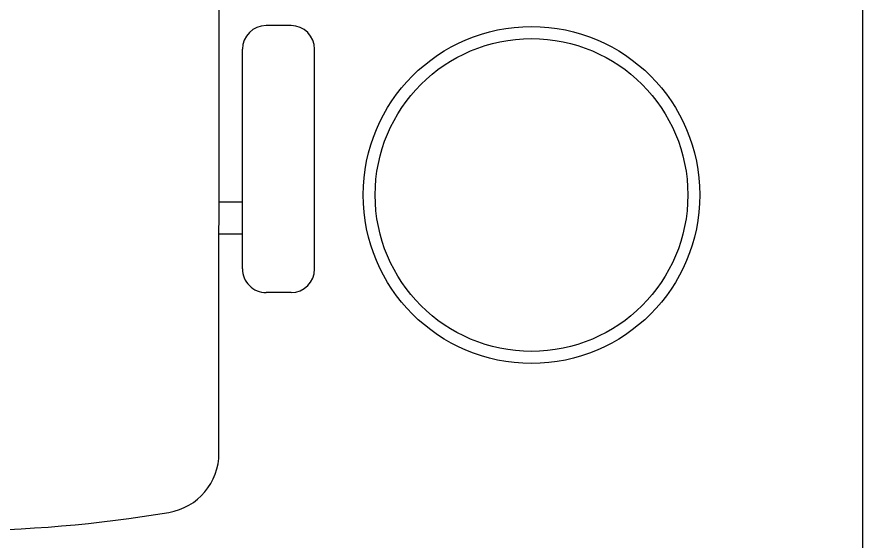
# Model space of a CAD drawing. Header units: inches. Extents: x -12418 to 242017, y -29325 to 19878.
# Drawn here: x 35246 to 35955, y -11041 to -10606 of the extents above; entities that cross this region are included whole.
import ezdxf
from ezdxf import colors
from ezdxf.entities.mleader import LeaderData, LeaderLine
from ezdxf.math import Vec2, Vec3

# ---------------------------------------------------------------- set-up
doc = ezdxf.new("R2010")
doc.units = ezdxf.units.IN
doc.header["$LTSCALE"] = 25
doc.header["$MEASUREMENT"] = 0
doc.linetypes.add('DASHDOT', pattern=[25.4, 12.7, -6.35, 0, -6.35])
doc.layers.get('0').update_dxf_attribs({"color": 8})
for name, color, linetype, lineweight in [('00-Ground Floor$0$LOADING', 253, 'Continuous', 5), ('00-Ground Floor$0$Walls', 251, 'Continuous', 5), ('E-LITE-CLNG-CNDT', 6, 'DASHDOT', 35), ('E-POWR-TEXT', 6, 'Continuous', 25)]:
    doc.layers.add(name, color=color, linetype=linetype, lineweight=lineweight)
doc.styles.add('DC_Elc_Romans', font='elc_romans.shx', dxfattribs={"width": 0.7})

# ---------------------------------------------------------------- blocks, each defined once
blk = doc.blocks.new('00-Ground Floor$0$WM00001-P')
at = {"layer": '00-Ground Floor$0$LOADING'}
for radius in [0.14, 0.13]:
    blk.add_circle((0, 0), radius, dxfattribs=at)
blk = doc.blocks.new('00-Ground Floor$0$GF21018-P')
at = {"color": 0}
for p, q in [((-0.2207, 0.47563), (-0.2207, 0.0675)), ((-0.2806, 0.34221), (-0.25983, 0.34221)), ((-0.30021, 0.32259), (-0.30021, 0.14)), ((-0.24021, 0.32259), (-0.24021, 0.14)), ((-0.24021, 0.29372), (-0.2207, 0.29372)), ((-0.24021, 0.26708), (-0.2207, 0.26708)), ((-0.2806, 0.12039), (-0.25983, 0.12039))]:
    blk.add_line(p, q, dxfattribs=at)
for centre, radius, start, end in [((-0.0001, -0.52948), 1.06948, 80.36712, 99.63288), ((-0.1707, 0.47563), 0.05, 99.63288, 180), ((-0.2806, 0.32259), 0.01962, 90, 180), ((-0.25983, 0.32259), 0.01962, 360, 90), ((-0.2806, 0.14), 0.01962, 180, 270), ((-0.25983, 0.14), 0.01962, 270, 360)]:
    blk.add_arc(centre, radius, start, end, dxfattribs=at)
blk = doc.blocks.new('00-Ground Floor')
at = {"layer": '00-Ground Floor$0$Walls'}
blk.add_line((35949.51, -13097.43, 0), (35949.51, -10317.43, 0), dxfattribs=at)
at = {"layer": '00-Ground Floor$0$LOADING', "extrusion": (2.24021e-05, 7.77426e-06, 1), "xscale": 1000, "yscale": 1000, "zscale": 1000, "rotation": 179.9985892349695}
blk.add_blockref('00-Ground Floor$0$GF21018-P', (35193.33, -10492.6, 0.69), dxfattribs=at)
at = {"layer": '00-Ground Floor$0$LOADING', "extrusion": (-2.24019e-05, -2.33432e-18, -1), "xscale": -1000, "yscale": 1000, "zscale": 1000, "rotation": 179.9999999999996}
blk.add_blockref('00-Ground Floor$0$WM00001-P', (-35673.89, -10753.76, -0.78), dxfattribs=at)

msp = doc.modelspace()

# ---------------------------------------------------------------- block references
at = {"layer": 'E-LITE-CLNG-CNDT'}
msp.add_blockref('00-Ground Floor', (0, 0), dxfattribs=at)

# ---------------------------------------------------------------- leaders
at = {"layer": 'E-POWR-TEXT'}
ml = msp.add_multileader_mtext('Standard', dxfattribs=at)
ml.set_content('FURNITURE\\P MOUNTED', color=256, style='DC_Elc_Romans')
ml.set_leader_properties(color=45)
ml.build(insert=Vec2(0, 0))
ml.multileader.update_dxf_attribs({"dogleg_length": 2, "arrow_head_size": 125, "scale": 100})
ctx = ml.context
ctx.base_point, ctx.scale, ctx.char_height, ctx.arrow_head_size, ctx.landing_gap_size, ctx.plane_origin = Vec3(35815.98, -10445.6), 100, 200, 125, 200, Vec3(38403.94, -9690.43)
ctx.text_align_type = 2
notes = []
notes.append((ctx, [(1, (1, 1, 0), (37400.68, -10445.6), (-1, 0), 84.69, [(0, [(37947.52, -9951.55)], 0, [])])]))
ctx.mtext.insert, ctx.mtext.alignment, ctx.mtext.flow_direction = Vec3(37115.98, -10345.6), 3, 5
for ctx, leaders in notes:
    for number, flags, end, landing, length, lines in leaders:
        leader = LeaderData()
        leader.index, (leader.has_last_leader_line, leader.has_dogleg_vector, leader.attachment_direction) = number, flags
        leader.last_leader_point, leader.dogleg_vector, leader.dogleg_length = Vec3(end), Vec3(landing), length
        for number, points, colour, breaks in lines:
            line = LeaderLine()
            line.index, line.vertices, line.color, line.breaks = number, Vec3.list(points), colors.encode_raw_color(colour), breaks
            leader.lines.append(line)
        ctx.leaders.append(leader)

doc.saveas('drawing.dxf')
